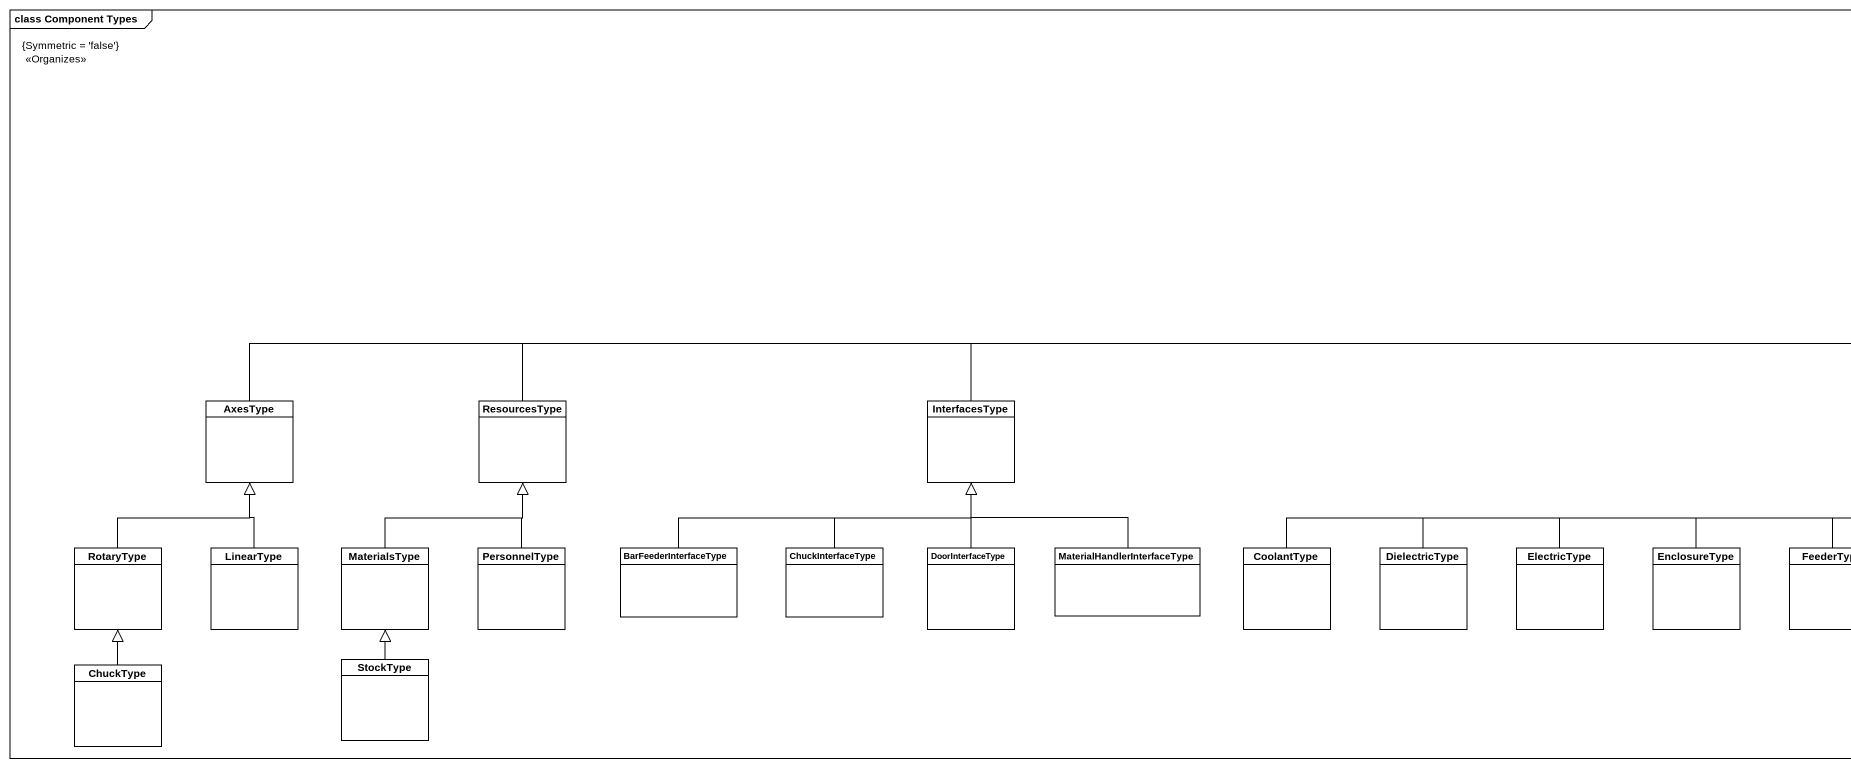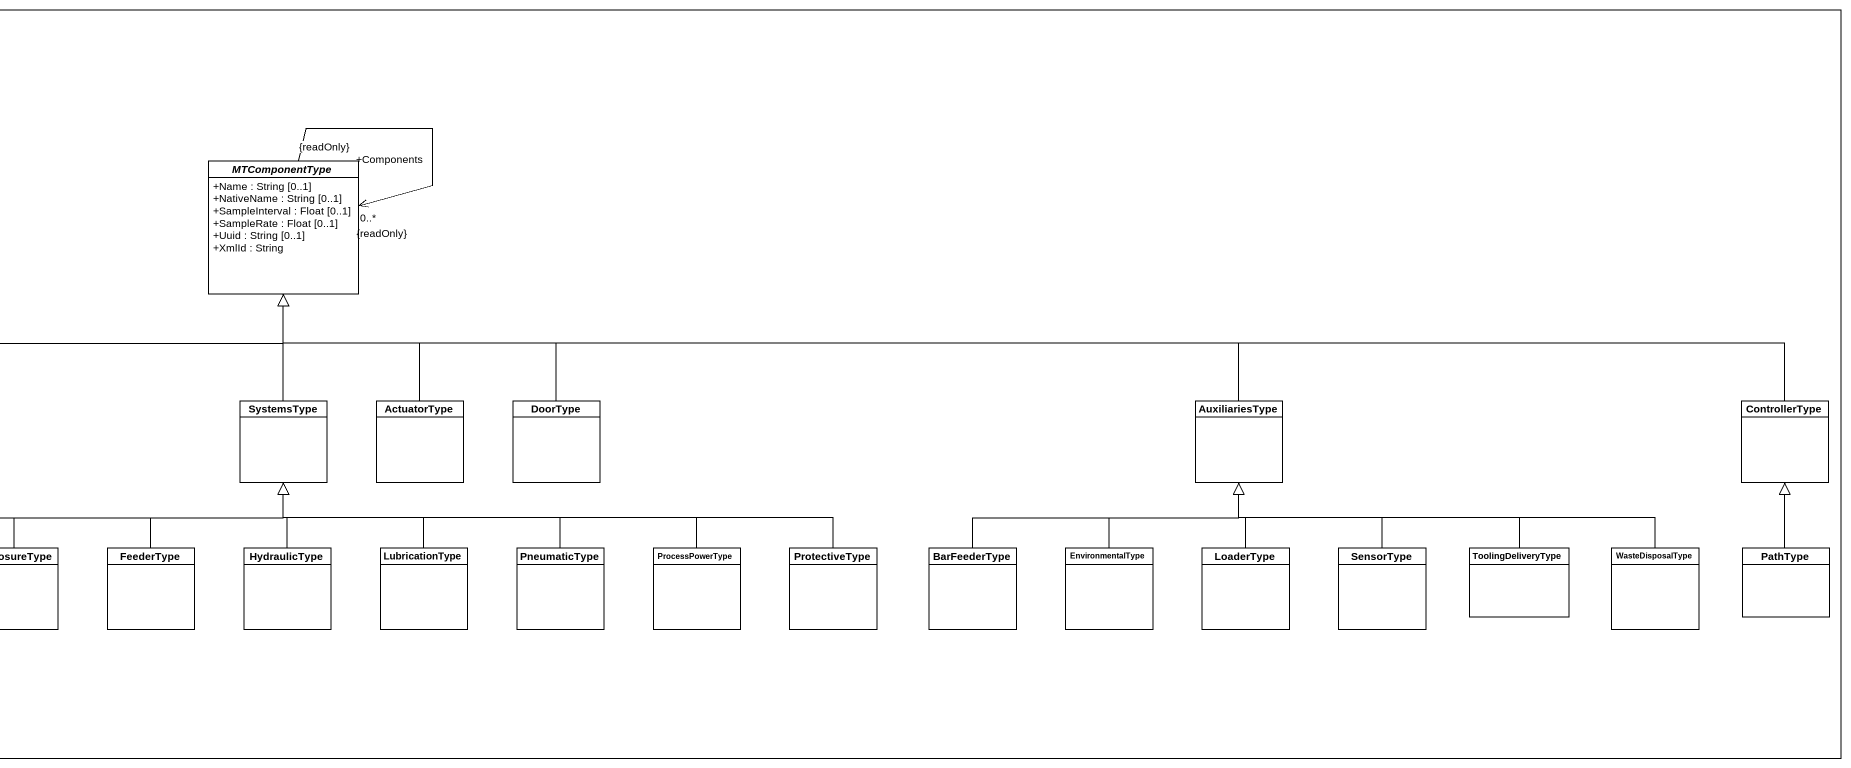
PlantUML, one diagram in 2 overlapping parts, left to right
@startuml
mainframe class Component Types
hide circle
hide empty members
skinparam classAttributeIconSize 0
abstract class MTComponentType {
  +Name : String [0..1]
  +NativeName : String [0..1]
  +SampleInterval : Float [0..1]
  +SampleRate : Float [0..1]
  +Uuid : String [0..1]
  +XmlId : String
}
class AxesType
class ResourcesType
class InterfacesType
class SystemsType
class ActuatorType
class DoorType
class AuxiliariesType
class ControllerType
class RotaryType
class LinearType
class MaterialsType
class PersonnelType
class BarFeederInterfaceType
class ChuckInterfaceType
class DoorInterfaceType
class MaterialHandlerInterfaceType
class CoolantType
class DielectricType
class ElectricType
class EnclosureType
class FeederType
class HydraulicType
class LubricationType
class PneumaticType
class ProcessPowerType
class ProtectiveType
class BarFeederType
class EnvironmentalType
class LoaderType
class SensorType
class ToolingDeliveryType
class WasteDisposalType
class PathType
class ChuckType
class StockType
MTComponentType "+Components\n0..*\n{readOnly}" <-- "{readOnly}" MTComponentType : <<Organizes>>\n{Symmetric = 'false'}
AxesType -right-|> MTComponentType
ResourcesType -right-|> MTComponentType
InterfacesType -right-|> MTComponentType
SystemsType -up-|> MTComponentType
ActuatorType -up-|> MTComponentType
DoorType -up-|> MTComponentType
AuxiliariesType -left-|> MTComponentType
ControllerType -left-|> MTComponentType
RotaryType -up-|> AxesType
LinearType -up-|> AxesType
MaterialsType -up-|> ResourcesType
PersonnelType -up-|> ResourcesType
BarFeederInterfaceType -right-|> InterfacesType
ChuckInterfaceType -up-|> InterfacesType
DoorInterfaceType -up-|> InterfacesType
MaterialHandlerInterfaceType -up-|> InterfacesType
CoolantType -right-|> SystemsType
DielectricType -right-|> SystemsType
ElectricType -right-|> SystemsType
EnclosureType -right-|> SystemsType
FeederType -up-|> SystemsType
HydraulicType -up-|> SystemsType
LubricationType -up-|> SystemsType
PneumaticType -left-|> SystemsType
ProcessPowerType -left-|> SystemsType
ProtectiveType -left-|> SystemsType
BarFeederType -right-|> AuxiliariesType
EnvironmentalType -up-|> AuxiliariesType
LoaderType -up-|> AuxiliariesType
SensorType -up-|> AuxiliariesType
ToolingDeliveryType -left-|> AuxiliariesType
WasteDisposalType -left-|> AuxiliariesType
PathType -up-|> ControllerType
ChuckType -up-|> RotaryType
StockType -up-|> MaterialsType
@enduml
